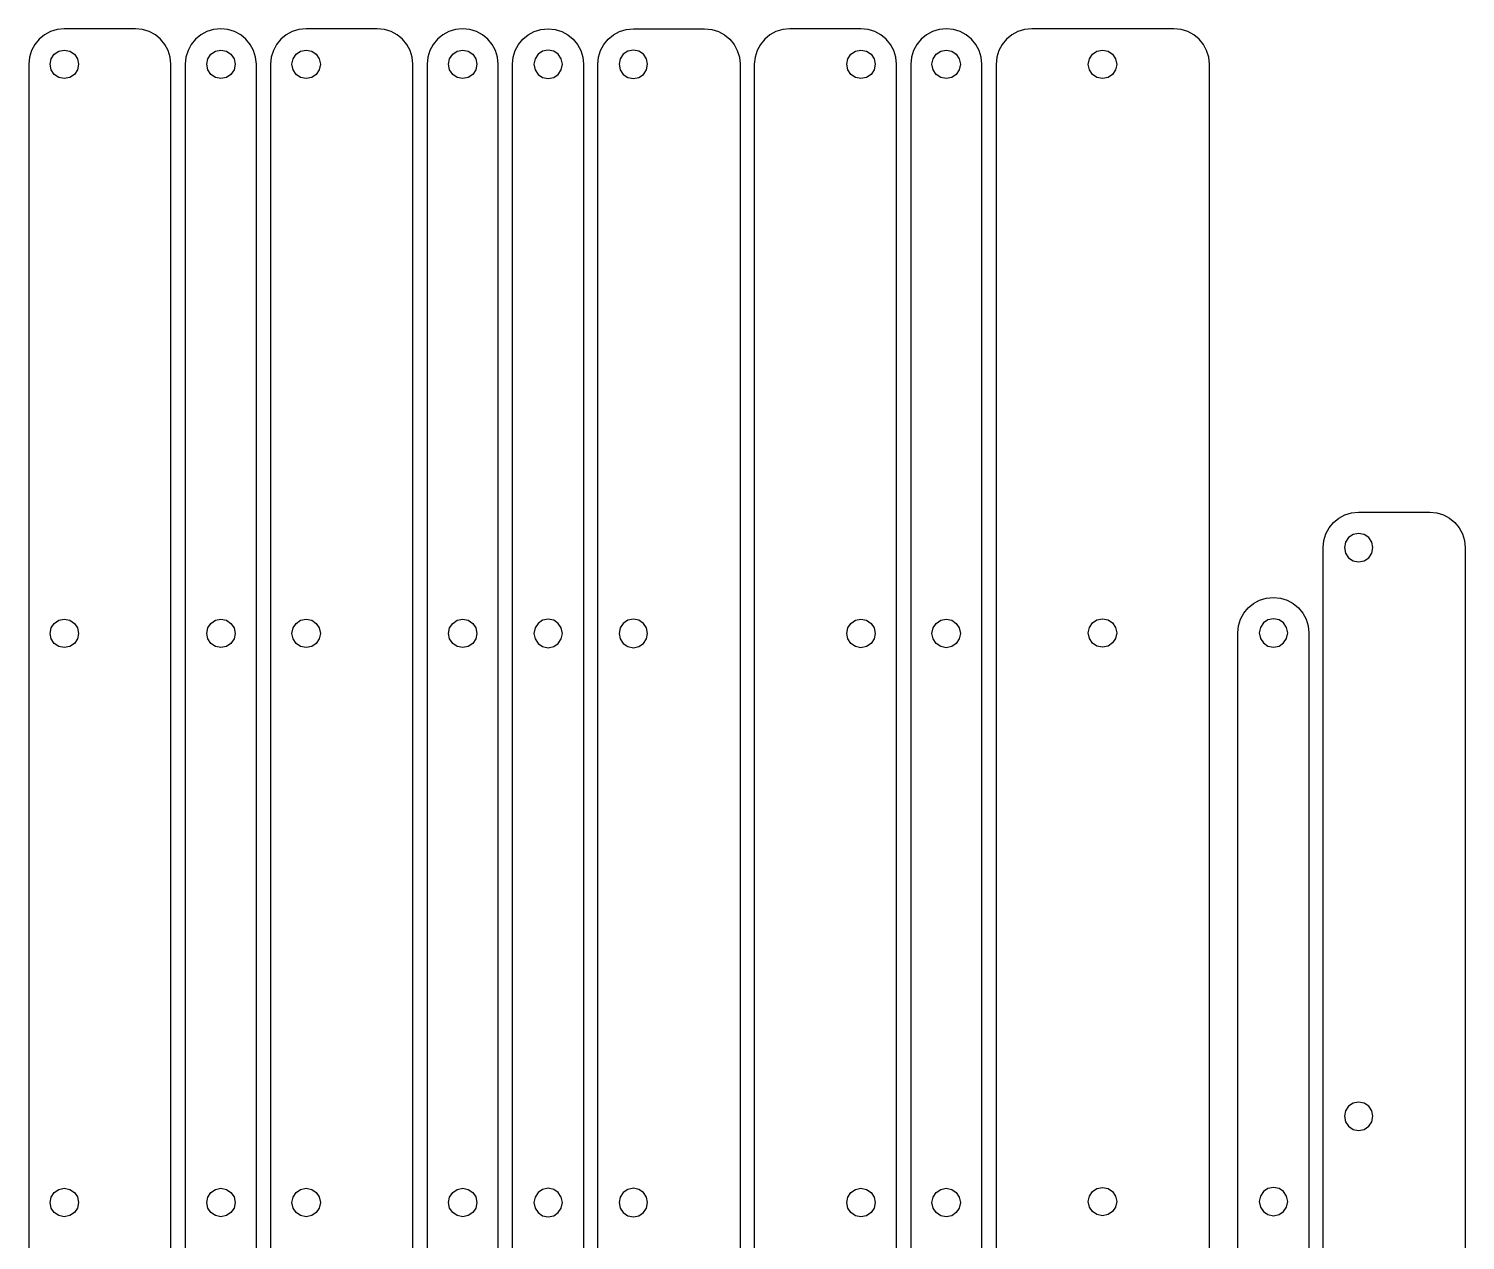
# Model space of a CAD drawing. Extents: x -2300 to 2026, y -6513 to 1502.
# Drawn here: x -1444.8 to -1242.9, y 1331.9 to 1502.2 of the extents above; entities that cross this region are included whole.
import ezdxf

# ---------------------------------------------------------------- set-up
doc = ezdxf.new("R2010")
doc.units = 0

msp = doc.modelspace()

# ---------------------------------------------------------------- linework, layer by layer
at = {"layer": 'Layer 1'}
for p, q in [((-1443.378852, 1500.778662), (-1443.988475, 1500.039195)), ((-1442.639385, 1501.388285), (-1443.378852, 1500.778662)), ((-1441.789882, 1501.848254), (-1442.639385, 1501.388285)), ((-1440.850151, 1502.138762), (-1441.789882, 1501.848254)), ((-1439.84, 1502.24), (-1440.850151, 1502.138762)), ((-1429.83997, 1502.24019), (-1439.84, 1502.24)), ((-1428.829892, 1502.138952), (-1429.83997, 1502.24019)), ((-1427.890215, 1501.848444), (-1428.829892, 1502.138952)), ((-1427.040751, 1501.388475), (-1427.890215, 1501.848444)), ((-1426.30131, 1500.778853), (-1427.040751, 1501.388475)), ((-1425.691703, 1500.039385), (-1426.30131, 1500.778853)), ((-1421.378806, 1500.778966), (-1421.988347, 1500.039459)), ((-1420.63942, 1501.388628), (-1421.378806, 1500.778966)), ((-1419.789987, 1501.848631), (-1420.63942, 1501.388628)), ((-1418.850305, 1502.139163), (-1419.789987, 1501.848631)), ((-1417.84017, 1502.24041), (-1418.850305, 1502.139163)), ((-1416.830026, 1502.139163), (-1417.84017, 1502.24041)), ((-1415.8903, 1501.848631), (-1416.830026, 1502.139163)), ((-1415.0408, 1501.388628), (-1415.8903, 1501.848631)), ((-1414.301335, 1500.778966), (-1415.0408, 1501.388628)), ((-1413.691714, 1500.039459), (-1414.301335, 1500.778966)), ((-1409.378846, 1500.778556), (-1409.988464, 1500.039049)), ((-1408.639383, 1501.388218), (-1409.378846, 1500.778556)), ((-1407.789883, 1501.848221), (-1408.639383, 1501.388218)), ((-1406.850153, 1502.138753), (-1407.789883, 1501.848221)), ((-1405.84, 1502.24), (-1406.850153, 1502.138753)), ((-1395.84017, 1502.24041), (-1405.84, 1502.24)), ((-1394.830026, 1502.139163), (-1395.84017, 1502.24041)), ((-1393.8903, 1501.848631), (-1394.830026, 1502.139163)), ((-1393.0408, 1501.388628), (-1393.8903, 1501.848631)), ((-1392.301335, 1500.778966), (-1393.0408, 1501.388628)), ((-1391.691714, 1500.039459), (-1392.301335, 1500.778966)), ((-1387.378822, 1500.778853), (-1387.988364, 1500.039385)), ((-1386.639436, 1501.388475), (-1387.378822, 1500.778853)), ((-1385.790003, 1501.848444), (-1386.639436, 1501.388475)), ((-1384.850322, 1502.138952), (-1385.790003, 1501.848444)), ((-1383.84019, 1502.24019), (-1384.850322, 1502.138952)), ((-1382.830039, 1502.138952), (-1383.84019, 1502.24019)), ((-1381.890308, 1501.848444), (-1382.830039, 1502.138952)), ((-1381.040805, 1501.388475), (-1381.890308, 1501.848444)), ((-1380.301338, 1500.778853), (-1381.040805, 1501.388475)), ((-1379.691715, 1500.039385), (-1380.301338, 1500.778853)), ((-1375.988494, 1500.039149), (-1375.378993, 1500.77855)), ((-1375.378993, 1500.77855), (-1374.639646, 1501.388116)), ((-1374.639646, 1501.388116), (-1373.790249, 1501.848042)), ((-1373.790249, 1501.848042), (-1372.850592, 1502.138522)), ((-1372.850592, 1502.138522), (-1371.84047, 1502.23975)), ((-1371.84047, 1502.23975), (-1370.830319, 1502.138522)), ((-1370.830319, 1502.138522), (-1369.890588, 1501.848042)), ((-1369.890588, 1501.848042), (-1369.041085, 1501.388116)), ((-1369.041085, 1501.388116), (-1368.301617, 1500.77855)), ((-1368.301617, 1500.77855), (-1367.691995, 1500.039149)), ((-1363.988285, 1500.039149), (-1363.378662, 1500.77855)), ((-1363.378662, 1500.77855), (-1362.639195, 1501.388116)), ((-1362.639195, 1501.388116), (-1361.789692, 1501.848042)), ((-1361.789692, 1501.848042), (-1360.849961, 1502.138522)), ((-1360.849961, 1502.138522), (-1359.83981, 1502.23975)), ((-1359.83981, 1502.23975), (-1349.84, 1502.24)), ((-1349.84, 1502.24), (-1348.829849, 1502.138772)), ((-1348.829849, 1502.138772), (-1347.890118, 1501.848292)), ((-1347.890118, 1501.848292), (-1347.040615, 1501.388366)), ((-1347.040615, 1501.388366), (-1346.301147, 1500.7788)), ((-1346.301147, 1500.7788), (-1345.691525, 1500.039399)), ((-1341.378852, 1500.7788), (-1341.988475, 1500.039399)), ((-1340.639385, 1501.388366), (-1341.378852, 1500.7788)), ((-1339.789882, 1501.848292), (-1340.639385, 1501.388366)), ((-1338.850151, 1502.138772), (-1339.789882, 1501.848292)), ((-1337.84, 1502.24), (-1338.850151, 1502.138772)), ((-1327.84019, 1502.23975), (-1337.84, 1502.24)), ((-1326.830039, 1502.138522), (-1327.84019, 1502.23975)), ((-1325.890308, 1501.848042), (-1326.830039, 1502.138522)), ((-1325.040805, 1501.388116), (-1325.890308, 1501.848042)), ((-1324.301338, 1500.77855), (-1325.040805, 1501.388116)), ((-1323.691715, 1500.039149), (-1324.301338, 1500.77855)), ((-1319.378602, 1500.77855), (-1319.988225, 1500.039149)), ((-1318.639135, 1501.388116), (-1319.378602, 1500.77855)), ((-1317.789632, 1501.848042), (-1318.639135, 1501.388116)), ((-1316.849901, 1502.138522), (-1317.789632, 1501.848042)), ((-1315.83975, 1502.23975), (-1316.849901, 1502.138522)), ((-1314.829618, 1502.138522), (-1315.83975, 1502.23975)), ((-1313.889937, 1501.848042), (-1314.829618, 1502.138522)), ((-1313.040504, 1501.388116), (-1313.889937, 1501.848042)), ((-1312.301117, 1500.77855), (-1313.040504, 1501.388116)), ((-1311.691576, 1500.039149), (-1312.301117, 1500.77855)), ((-1307.37571, 1500.770197), (-1307.984791, 1500.031487)), ((-1306.636899, 1501.379187), (-1307.37571, 1500.770197)), ((-1305.78815, 1501.838672), (-1306.636899, 1501.379187)), ((-1304.849254, 1502.128871), (-1305.78815, 1501.838672)), ((-1303.84, 1502.23), (-1304.849254, 1502.128871)), ((-1283.85596, 1502.23514), (-1303.84, 1502.23)), ((-1282.846703, 1502.134011), (-1283.85596, 1502.23514)), ((-1281.907785, 1501.843812), (-1282.846703, 1502.134011)), ((-1281.059003, 1501.384327), (-1281.907785, 1501.843812)), ((-1280.320152, 1500.775337), (-1281.059003, 1501.384327)), ((-1279.711031, 1500.036627), (-1280.320152, 1500.775337)), ((-1444.448444, 1499.189692), (-1444.738952, 1498.249961)), ((-1443.988475, 1500.039195), (-1444.448444, 1499.189692)), ((-1441.682564, 1498.018324), (-1441.253952, 1498.653942)), ((-1441.253952, 1498.653942), (-1440.618282, 1499.082542)), ((-1440.618282, 1499.082542), (-1439.83993, 1499.23981)), ((-1439.83993, 1499.23981), (-1439.061386, 1499.082665)), ((-1439.061386, 1499.082665), (-1438.425712, 1498.654104)), ((-1438.425712, 1498.654104), (-1437.997141, 1498.018445)), ((-1425.231742, 1499.189882), (-1425.691703, 1500.039385)), ((-1424.941237, 1498.250151), (-1425.231742, 1499.189882)), ((-1422.448245, 1499.18992), (-1422.738702, 1498.250163)), ((-1421.988347, 1500.039459), (-1422.448245, 1499.18992)), ((-1419.664792, 1498.01836), (-1419.236177, 1498.654057)), ((-1419.236177, 1498.654057), (-1418.600503, 1499.082736)), ((-1418.600503, 1499.082736), (-1417.82215, 1499.24004)), ((-1417.82215, 1499.24004), (-1417.043615, 1499.082892)), ((-1417.043615, 1499.082892), (-1416.407942, 1498.654309)), ((-1416.407942, 1498.654309), (-1415.979363, 1498.018582)), ((-1413.231745, 1499.18992), (-1413.691714, 1500.039459)), ((-1412.941238, 1498.250163), (-1413.231745, 1499.18992)), ((-1410.448429, 1499.18951), (-1410.738933, 1498.249753)), ((-1409.988464, 1500.039049), (-1410.448429, 1499.18951)), ((-1407.682766, 1498.01836), (-1407.25416, 1498.654057)), ((-1407.25416, 1498.654057), (-1406.618493, 1499.082736)), ((-1406.618493, 1499.082736), (-1405.84014, 1499.24004)), ((-1405.84014, 1499.24004), (-1405.06159, 1499.082892)), ((-1405.06159, 1499.082892), (-1404.425914, 1498.654309)), ((-1404.425914, 1498.654309), (-1403.997341, 1498.018582)), ((-1391.231745, 1499.18992), (-1391.691714, 1500.039459)), ((-1390.941238, 1498.250163), (-1391.231745, 1499.18992)), ((-1388.448263, 1499.189882), (-1388.738721, 1498.250151)), ((-1387.988364, 1500.039385), (-1388.448263, 1499.189882)), ((-1385.664794, 1498.018324), (-1385.236182, 1498.653942)), ((-1385.236182, 1498.653942), (-1384.600512, 1499.082542)), ((-1384.600512, 1499.082542), (-1383.82216, 1499.23981)), ((-1383.82216, 1499.23981), (-1383.043712, 1499.082665)), ((-1383.043712, 1499.082665), (-1382.408052, 1498.654104)), ((-1382.408052, 1498.654104), (-1381.979494, 1498.018445)), ((-1379.231746, 1499.189882), (-1379.691715, 1500.039385)), ((-1378.941238, 1498.250151), (-1379.231746, 1499.189882)), ((-1376.738791, 1498.250069), (-1376.448357, 1499.18972)), ((-1376.448357, 1499.18972), (-1375.988494, 1500.039149)), ((-1373.236167, 1498.651735), (-1373.664801, 1498.015848)), ((-1372.600432, 1499.080522), (-1373.236167, 1498.651735)), ((-1371.82195, 1499.23777), (-1372.600432, 1499.080522)), ((-1371.043412, 1499.080553), (-1371.82195, 1499.23777)), ((-1370.407763, 1498.65182), (-1371.043412, 1499.080553)), ((-1369.979255, 1498.015944), (-1370.407763, 1498.65182)), ((-1367.691995, 1500.039149), (-1367.232026, 1499.18972)), ((-1367.232026, 1499.18972), (-1366.941518, 1498.250069)), ((-1364.738762, 1498.250069), (-1364.448254, 1499.18972)), ((-1364.448254, 1499.18972), (-1363.988285, 1500.039149)), ((-1361.25432, 1498.651735), (-1361.682888, 1498.015848)), ((-1360.618609, 1499.080522), (-1361.25432, 1498.651735)), ((-1359.84013, 1499.23777), (-1360.618609, 1499.080522)), ((-1359.061465, 1499.080553), (-1359.84013, 1499.23777)), ((-1358.425751, 1498.65182), (-1359.061465, 1499.080553)), ((-1357.997218, 1498.015944), (-1358.425751, 1498.65182)), ((-1345.691525, 1500.039399), (-1345.231556, 1499.18997)), ((-1345.231556, 1499.18997), (-1344.941048, 1498.250319)), ((-1342.448444, 1499.18997), (-1342.738952, 1498.250319)), ((-1341.988475, 1500.039399), (-1342.448444, 1499.18997)), ((-1329.682585, 1498.015944), (-1329.254077, 1498.65182)), ((-1329.254077, 1498.65182), (-1328.618428, 1499.080553)), ((-1328.618428, 1499.080553), (-1327.83989, 1499.23777)), ((-1327.83989, 1499.23777), (-1327.061411, 1499.080522)), ((-1327.061411, 1499.080522), (-1326.4257, 1498.651735)), ((-1326.4257, 1498.651735), (-1325.997132, 1498.015848)), ((-1323.231746, 1499.18972), (-1323.691715, 1500.039149)), ((-1322.941238, 1498.250069), (-1323.231746, 1499.18972)), ((-1320.448194, 1499.18972), (-1320.738702, 1498.250069)), ((-1319.988225, 1500.039149), (-1320.448194, 1499.18972)), ((-1317.700535, 1498.015944), (-1317.272027, 1498.65182)), ((-1317.272027, 1498.65182), (-1316.636378, 1499.080553)), ((-1316.636378, 1499.080553), (-1315.85784, 1499.23777)), ((-1315.85784, 1499.23777), (-1315.079361, 1499.080522)), ((-1315.079361, 1499.080522), (-1314.44365, 1498.651735)), ((-1314.44365, 1498.651735), (-1314.015082, 1498.015848)), ((-1311.231677, 1499.18972), (-1311.691576, 1500.039149)), ((-1310.941219, 1498.250069), (-1311.231677, 1499.18972)), ((-1308.444352, 1499.182839), (-1308.734602, 1498.244036)), ((-1307.984791, 1500.031487), (-1308.444352, 1499.182839)), ((-1295.728925, 1498.013301), (-1295.300798, 1498.648598)), ((-1295.300798, 1498.648598), (-1294.665718, 1499.076913)), ((-1294.665718, 1499.076913), (-1293.88788, 1499.23387)), ((-1293.88788, 1499.23387), (-1293.110098, 1499.076776)), ((-1293.110098, 1499.076776), (-1292.474956, 1498.648414)), ((-1292.474956, 1498.648414), (-1292.046771, 1498.013163)), ((-1279.251433, 1499.187979), (-1279.711031, 1500.036627)), ((-1278.961158, 1498.249176), (-1279.251433, 1499.187979)), ((-1444.738952, 1498.249961), (-1444.84019, 1497.23981)), ((-1444.84019, 1497.23981), (-1444.84, 1177.24)), ((-1441.83974, 1497.24), (-1441.682564, 1498.018324)), ((-1441.682688, 1496.461521), (-1441.83974, 1497.24)), ((-1441.25412, 1495.825786), (-1441.682688, 1496.461521)), ((-1437.997018, 1496.461425), (-1438.425551, 1495.8257)), ((-1437.997141, 1498.018445), (-1437.8399, 1497.24)), ((-1437.8399, 1497.24), (-1437.997018, 1496.461425)), ((-1437.8399, 1497.24), (-1437.8399, 1497.24)), ((-1424.84, 1497.24), (-1424.941237, 1498.250151)), ((-1424.84003, 1177.23975), (-1424.84, 1497.24)), ((-1422.83992, 1497.24), (-1422.84, 1097.24)), ((-1422.738702, 1498.250163), (-1422.83992, 1497.24)), ((-1419.82197, 1497.24), (-1419.664792, 1498.01836)), ((-1419.664915, 1496.461487), (-1419.82197, 1497.24)), ((-1419.236341, 1495.825676), (-1419.664915, 1496.461487)), ((-1415.979228, 1496.461369), (-1416.407762, 1495.825519)), ((-1415.979363, 1498.018582), (-1415.82211, 1497.24)), ((-1415.82211, 1497.24), (-1415.979228, 1496.461369)), ((-1415.82211, 1497.24), (-1415.82211, 1497.24)), ((-1412.84, 1497.24), (-1412.941238, 1498.250163)), ((-1412.84008, 1097.24), (-1412.84, 1497.24)), ((-1410.738933, 1498.249753), (-1410.84017, 1497.23959)), ((-1410.84017, 1497.23959), (-1410.84, 1097.24)), ((-1407.83994, 1497.24), (-1407.682766, 1498.01836)), ((-1407.682897, 1496.461487), (-1407.83994, 1497.24)), ((-1407.254329, 1495.825676), (-1407.682897, 1496.461487)), ((-1403.997218, 1496.461369), (-1404.425752, 1495.825519)), ((-1403.997341, 1498.018582), (-1403.8401, 1497.24)), ((-1403.8401, 1497.24), (-1403.997218, 1496.461369)), ((-1403.8401, 1497.24), (-1403.8401, 1497.24)), ((-1390.84, 1497.24), (-1390.941238, 1498.250163)), ((-1390.83983, 1097.24041), (-1390.84, 1497.24)), ((-1388.83994, 1497.24), (-1388.84, 1177.24)), ((-1388.738721, 1498.250151), (-1388.83994, 1497.24)), ((-1385.82197, 1497.24), (-1385.664794, 1498.018324)), ((-1385.664918, 1496.461521), (-1385.82197, 1497.24)), ((-1385.23635, 1495.825786), (-1385.664918, 1496.461521)), ((-1381.979465, 1496.461425), (-1382.407973, 1495.8257)), ((-1381.979494, 1498.018445), (-1381.82235, 1497.24)), ((-1381.82235, 1497.24), (-1381.979465, 1496.461425)), ((-1381.82235, 1497.24), (-1381.82235, 1497.24)), ((-1378.84, 1497.24), (-1378.941238, 1498.250151)), ((-1378.84006, 1177.24), (-1378.84, 1497.24)), ((-1376.84, 1497.24), (-1376.738791, 1498.250069)), ((-1376.83972, 857.236), (-1376.84, 1497.24)), ((-1373.664801, 1498.015848), (-1373.82198, 1497.2373)), ((-1373.82198, 1497.2373), (-1373.6648, 1496.458945)), ((-1373.6648, 1496.458945), (-1373.236164, 1495.823275)), ((-1370.407925, 1495.823113), (-1369.979377, 1496.458762)), ((-1369.979377, 1496.458762), (-1369.82214, 1497.2373)), ((-1369.82214, 1497.2373), (-1369.979255, 1498.015944)), ((-1369.82214, 1497.2373), (-1369.82214, 1497.2373)), ((-1366.941518, 1498.250069), (-1366.84028, 1497.24)), ((-1366.84028, 1497.24), (-1366.84, 857.236)), ((-1364.84019, 857.23619), (-1364.84, 1497.24)), ((-1364.84, 1497.24), (-1364.738762, 1498.250069)), ((-1361.682888, 1498.015848), (-1361.83994, 1497.2373)), ((-1361.83994, 1497.2373), (-1361.682764, 1496.458945)), ((-1361.682764, 1496.458945), (-1361.254152, 1495.823275)), ((-1358.425912, 1495.823113), (-1357.997341, 1496.458762)), ((-1357.997341, 1496.458762), (-1357.8401, 1497.2373)), ((-1357.8401, 1497.2373), (-1357.997218, 1498.015944)), ((-1357.8401, 1497.2373), (-1357.8401, 1497.2373)), ((-1344.941048, 1498.250319), (-1344.83981, 1497.24025)), ((-1344.83981, 1497.24025), (-1344.84, 857.236)), ((-1342.738952, 1498.250319), (-1342.84019, 1497.24025)), ((-1342.84019, 1497.24025), (-1342.84, 857.236)), ((-1329.8397, 1497.2373), (-1329.682585, 1498.015944)), ((-1329.682556, 1496.458762), (-1329.8397, 1497.2373)), ((-1329.8397, 1497.2373), (-1329.8397, 1497.2373)), ((-1329.253997, 1495.823113), (-1329.682556, 1496.458762)), ((-1325.997256, 1496.458945), (-1326.425868, 1495.823275)), ((-1325.84008, 1497.2373), (-1325.997256, 1496.458945)), ((-1325.997132, 1498.015848), (-1325.84008, 1497.2373)), ((-1322.84, 1497.24), (-1322.941238, 1498.250069)), ((-1322.83981, 857.23619), (-1322.84, 1497.24)), ((-1320.83994, 1497.24), (-1320.84, 857.236)), ((-1320.738702, 1498.250069), (-1320.83994, 1497.24)), ((-1317.85765, 1497.2373), (-1317.700535, 1498.015944)), ((-1317.700506, 1496.458762), (-1317.85765, 1497.2373)), ((-1317.85765, 1497.2373), (-1317.85765, 1497.2373)), ((-1317.271947, 1495.823113), (-1317.700506, 1496.458762)), ((-1314.015206, 1496.458945), (-1314.443818, 1495.823275)), ((-1313.85803, 1497.2373), (-1314.015206, 1496.458945)), ((-1314.015082, 1498.015848), (-1313.85803, 1497.2373)), ((-1310.84, 1497.24), (-1310.941219, 1498.250069)), ((-1310.84006, 857.236), (-1310.84, 1497.24)), ((-1308.83575, 1497.23486), (-1308.84, 1177.52)), ((-1308.734602, 1498.244036), (-1308.83575, 1497.23486)), ((-1295.8859, 1497.2354), (-1295.728925, 1498.013301)), ((-1295.728896, 1496.457533), (-1295.8859, 1497.2354)), ((-1295.8859, 1497.2354), (-1295.8859, 1497.2354)), ((-1295.300721, 1495.82252), (-1295.728896, 1496.457533)), ((-1292.046898, 1496.457753), (-1292.47513, 1495.822769)), ((-1291.88986, 1497.2354), (-1292.046898, 1496.457753)), ((-1292.046771, 1498.013163), (-1291.88986, 1497.2354)), ((-1278.86, 1497.24), (-1278.961158, 1498.249176)), ((-1278.86404, 1177.5258), (-1278.86, 1497.24)), ((-1440.618409, 1495.39715), (-1441.25412, 1495.825786)), ((-1439.83993, 1495.23997), (-1440.618409, 1495.39715)), ((-1439.061265, 1495.397118), (-1439.83993, 1495.23997)), ((-1438.425551, 1495.8257), (-1439.061265, 1495.397118)), ((-1418.600626, 1495.396964), (-1419.236341, 1495.825676)), ((-1417.82215, 1495.23975), (-1418.600626, 1495.396964)), ((-1417.043479, 1495.396846), (-1417.82215, 1495.23975)), ((-1416.407762, 1495.825519), (-1417.043479, 1495.396846)), ((-1406.618616, 1495.396964), (-1407.254329, 1495.825676)), ((-1405.84014, 1495.23975), (-1406.618616, 1495.396964)), ((-1405.061469, 1495.396846), (-1405.84014, 1495.23975)), ((-1404.425752, 1495.825519), (-1405.061469, 1495.396846)), ((-1384.600639, 1495.39715), (-1385.23635, 1495.825786)), ((-1383.82216, 1495.23997), (-1384.600639, 1495.39715)), ((-1383.043622, 1495.397118), (-1383.82216, 1495.23997)), ((-1382.407973, 1495.8257), (-1383.043622, 1495.397118)), ((-1373.236164, 1495.823275), (-1372.600429, 1495.394665)), ((-1372.600429, 1495.394665), (-1371.82195, 1495.23749)), ((-1371.82195, 1495.23749), (-1371.043533, 1495.394605)), ((-1371.043533, 1495.394605), (-1370.407925, 1495.823113)), ((-1361.254152, 1495.823275), (-1360.618482, 1495.394665)), ((-1360.618482, 1495.394665), (-1359.84013, 1495.23749)), ((-1359.84013, 1495.23749), (-1359.061586, 1495.394605)), ((-1359.061586, 1495.394605), (-1358.425912, 1495.823113)), ((-1328.618338, 1495.394605), (-1329.253997, 1495.823113)), ((-1327.83989, 1495.23749), (-1328.618338, 1495.394605)), ((-1327.061538, 1495.394665), (-1327.83989, 1495.23749)), ((-1326.425868, 1495.823275), (-1327.061538, 1495.394665)), ((-1316.636288, 1495.394605), (-1317.271947, 1495.823113)), ((-1315.85784, 1495.23749), (-1316.636288, 1495.394605)), ((-1315.079488, 1495.394665), (-1315.85784, 1495.23749)), ((-1314.443818, 1495.823275), (-1315.079488, 1495.394665)), ((-1294.665631, 1495.394488), (-1295.300721, 1495.82252)), ((-1293.88788, 1495.23756), (-1294.665631, 1495.394488)), ((-1293.110232, 1495.39464), (-1293.88788, 1495.23756)), ((-1292.47513, 1495.822769), (-1293.110232, 1495.39464)), ((-1260.681149, 1433.444833), (-1259.8324, 1433.904399)), ((-1259.8324, 1433.904399), (-1258.893504, 1434.194651)), ((-1258.893504, 1434.194651), (-1257.88425, 1434.2958)), ((-1257.88425, 1434.2958), (-1247.89, 1434.29)), ((-1247.89, 1434.29), (-1246.880752, 1434.188851)), ((-1246.880752, 1434.188851), (-1245.941858, 1433.898599)), ((-1245.941858, 1433.898599), (-1245.093109, 1433.439033)), ((-1262.488602, 1431.248171), (-1262.029041, 1432.096928)), ((-1262.029041, 1432.096928), (-1261.41996, 1432.835746)), ((-1261.41996, 1432.835746), (-1260.681149, 1433.444833)), ((-1245.093109, 1433.439033), (-1244.354298, 1432.829946)), ((-1244.354298, 1432.829946), (-1243.745214, 1432.091128)), ((-1243.745214, 1432.091128), (-1243.285651, 1431.242371)), ((-1262.88, 1429.3), (-1262.778852, 1430.309264)), ((-1262.778852, 1430.309264), (-1262.488602, 1431.248171)), ((-1259.717857, 1430.07468), (-1259.87476, 1429.2969)), ((-1259.289671, 1430.709941), (-1259.717857, 1430.07468)), ((-1258.654525, 1431.138306), (-1259.289671, 1430.709941)), ((-1257.87674, 1431.2954), (-1258.654525, 1431.138306)), ((-1257.098865, 1431.138425), (-1257.87674, 1431.2954)), ((-1256.463708, 1430.710101), (-1257.098865, 1431.138425)), ((-1256.035508, 1430.074802), (-1256.463708, 1430.710101)), ((-1255.8785, 1429.2969), (-1256.035508, 1430.074802)), ((-1243.285651, 1431.242371), (-1242.995399, 1430.303464)), ((-1242.995399, 1430.303464), (-1242.89425, 1429.2942)), ((-1262.87575, 1189.50601), (-1262.88, 1429.3)), ((-1259.87476, 1429.2969), (-1259.717726, 1428.519188)), ((-1259.717726, 1428.519188), (-1259.2895, 1427.884059)), ((-1259.2895, 1427.884059), (-1258.654399, 1427.455785)), ((-1257.098897, 1427.455637), (-1256.463792, 1427.883821)), ((-1256.463792, 1427.883821), (-1256.035602, 1428.518979)), ((-1256.035602, 1428.518979), (-1255.8785, 1429.2969)), ((-1255.8785, 1429.2969), (-1255.8785, 1429.2969)), ((-1242.89425, 1429.2942), (-1242.89, 1189.51)), ((-1258.654399, 1427.455785), (-1257.87674, 1427.29864)), ((-1257.87674, 1427.29864), (-1257.098897, 1427.455637)), ((-1272.661464, 1421.454833), (-1271.812793, 1421.914399)), ((-1271.812793, 1421.914399), (-1270.873954, 1422.204651)), ((-1270.873954, 1422.204651), (-1269.86473, 1422.3058)), ((-1269.86473, 1422.3058), (-1268.855476, 1422.204651)), ((-1268.855476, 1422.204651), (-1267.91658, 1421.914399)), ((-1267.91658, 1421.914399), (-1267.067831, 1421.454833)), ((-1274.468673, 1419.258171), (-1274.009185, 1420.106928)), ((-1274.009185, 1420.106928), (-1273.400189, 1420.845746)), ((-1273.400189, 1420.845746), (-1272.661464, 1421.454833)), ((-1267.067831, 1421.454833), (-1266.32902, 1420.845746)), ((-1266.32902, 1420.845746), (-1265.719939, 1420.106928)), ((-1265.719939, 1420.106928), (-1265.260378, 1419.258171)), ((-1441.83974, 1417.24), (-1441.682564, 1418.018359)), ((-1441.682564, 1418.018359), (-1441.253952, 1418.654053)), ((-1441.253952, 1418.654053), (-1440.618282, 1419.082727)), ((-1440.618282, 1419.082727), (-1439.83993, 1419.24003)), ((-1439.83993, 1419.24003), (-1439.061386, 1419.082881)), ((-1439.061386, 1419.082881), (-1438.425712, 1418.654297)), ((-1438.425712, 1418.654297), (-1437.997141, 1418.018572)), ((-1437.997141, 1418.018572), (-1437.8399, 1417.24)), ((-1419.82197, 1417.2403), (-1419.664792, 1418.018557)), ((-1419.664792, 1418.018557), (-1419.236177, 1418.654026)), ((-1419.236177, 1418.654026), (-1418.600503, 1419.082475)), ((-1418.600503, 1419.082475), (-1417.82215, 1419.23967)), ((-1417.82215, 1419.23967), (-1417.043615, 1419.082592)), ((-1417.043615, 1419.082592), (-1416.407942, 1418.654182)), ((-1416.407942, 1418.654182), (-1415.979363, 1418.018673)), ((-1415.979363, 1418.018673), (-1415.82211, 1417.2403)), ((-1407.83994, 1417.2403), (-1407.682766, 1418.018557)), ((-1407.682766, 1418.018557), (-1407.25416, 1418.654026)), ((-1407.25416, 1418.654026), (-1406.618493, 1419.082475)), ((-1406.618493, 1419.082475), (-1405.84014, 1419.23967)), ((-1405.84014, 1419.23967), (-1405.06159, 1419.082592)), ((-1405.06159, 1419.082592), (-1404.425914, 1418.654182)), ((-1404.425914, 1418.654182), (-1403.997341, 1418.018673)), ((-1403.997341, 1418.018673), (-1403.8401, 1417.2403)), ((-1385.82197, 1417.24), (-1385.664794, 1418.018359)), ((-1385.664794, 1418.018359), (-1385.236182, 1418.654053)), ((-1385.236182, 1418.654053), (-1384.600512, 1419.082727)), ((-1384.600512, 1419.082727), (-1383.82216, 1419.24003)), ((-1383.82216, 1419.24003), (-1383.043712, 1419.082881)), ((-1383.043712, 1419.082881), (-1382.408052, 1418.654297)), ((-1382.408052, 1418.654297), (-1381.979494, 1418.018572)), ((-1381.979494, 1418.018572), (-1381.82235, 1417.24)), ((-1373.664801, 1418.015779), (-1373.82198, 1417.2373)), ((-1373.236167, 1418.651514), (-1373.664801, 1418.015779)), ((-1372.600432, 1419.08015), (-1373.236167, 1418.651514)), ((-1371.82195, 1419.23733), (-1372.600432, 1419.08015)), ((-1371.043412, 1419.080305), (-1371.82195, 1419.23733)), ((-1370.407763, 1418.651761), (-1371.043412, 1419.080305)), ((-1369.979255, 1418.015995), (-1370.407763, 1418.651761)), ((-1369.82214, 1417.2373), (-1369.979255, 1418.015995)), ((-1361.682888, 1418.015779), (-1361.83994, 1417.2373)), ((-1361.25432, 1418.651514), (-1361.682888, 1418.015779)), ((-1360.618609, 1419.08015), (-1361.25432, 1418.651514)), ((-1359.84013, 1419.23733), (-1360.618609, 1419.08015)), ((-1359.061465, 1419.080305), (-1359.84013, 1419.23733)), ((-1358.425751, 1418.651761), (-1359.061465, 1419.080305)), ((-1357.997218, 1418.015995), (-1358.425751, 1418.651761)), ((-1357.8401, 1417.2373), (-1357.997218, 1418.015995)), ((-1329.8397, 1417.2373), (-1329.682585, 1418.015995)), ((-1329.682585, 1418.015995), (-1329.254077, 1418.651761)), ((-1329.254077, 1418.651761), (-1328.618428, 1419.080305)), ((-1328.618428, 1419.080305), (-1327.83989, 1419.23733)), ((-1327.83989, 1419.23733), (-1327.061411, 1419.08015)), ((-1327.061411, 1419.08015), (-1326.4257, 1418.651514)), ((-1326.4257, 1418.651514), (-1325.997132, 1418.015779)), ((-1325.997132, 1418.015779), (-1325.84008, 1417.2373)), ((-1317.85765, 1417.2373), (-1317.700535, 1418.015995)), ((-1317.700535, 1418.015995), (-1317.272027, 1418.651761)), ((-1317.272027, 1418.651761), (-1316.636378, 1419.080305)), ((-1316.636378, 1419.080305), (-1315.85784, 1419.23733)), ((-1315.85784, 1419.23733), (-1315.079361, 1419.08015)), ((-1315.079361, 1419.08015), (-1314.44365, 1418.651514)), ((-1314.44365, 1418.651514), (-1314.015082, 1418.015779)), ((-1314.015082, 1418.015779), (-1313.85803, 1417.2373)), ((-1295.8859, 1417.3065), (-1295.728925, 1418.084502)), ((-1295.728925, 1418.084502), (-1295.300798, 1418.719814)), ((-1295.300798, 1418.719814), (-1294.665718, 1419.148146)), ((-1294.665718, 1419.148146), (-1293.88788, 1419.30521)), ((-1293.88788, 1419.30521), (-1293.110098, 1419.148113)), ((-1293.110098, 1419.148113), (-1292.474956, 1418.719724)), ((-1292.474956, 1418.719724), (-1292.046771, 1418.084402)), ((-1292.046771, 1418.084402), (-1291.88986, 1417.3065)), ((-1274.86, 1417.31), (-1274.758871, 1418.319264)), ((-1274.758871, 1418.319264), (-1274.468673, 1419.258171)), ((-1271.689864, 1418.084702), (-1271.84678, 1417.3068)), ((-1271.261676, 1418.720025), (-1271.689864, 1418.084702)), ((-1270.626528, 1419.148413), (-1271.261676, 1418.720025)), ((-1269.84873, 1419.30551), (-1270.626528, 1419.148413)), ((-1269.070892, 1419.148532), (-1269.84873, 1419.30551)), ((-1268.435812, 1418.720185), (-1269.070892, 1419.148532)), ((-1268.007685, 1418.084823), (-1268.435812, 1418.720185)), ((-1267.85071, 1417.3068), (-1268.007685, 1418.084823)), ((-1265.260378, 1419.258171), (-1264.970128, 1418.319264)), ((-1264.970128, 1418.319264), (-1264.86898, 1417.31)), ((-1441.682688, 1416.461486), (-1441.83974, 1417.24)), ((-1441.25412, 1415.825676), (-1441.682688, 1416.461486)), ((-1440.618409, 1415.396964), (-1441.25412, 1415.825676)), ((-1438.425551, 1415.825508), (-1439.061265, 1415.396839)), ((-1437.997018, 1416.461359), (-1438.425551, 1415.825508)), ((-1437.8399, 1417.24), (-1437.997018, 1416.461359)), ((-1437.8399, 1417.24), (-1437.8399, 1417.24)), ((-1419.664915, 1416.461755), (-1419.82197, 1417.2403)), ((-1419.236341, 1415.825872), (-1419.664915, 1416.461755)), ((-1418.600626, 1415.397087), (-1419.236341, 1415.825872)), ((-1416.407762, 1415.825702), (-1417.043479, 1415.396957)), ((-1415.979228, 1416.461632), (-1416.407762, 1415.825702)), ((-1415.82211, 1417.2403), (-1415.979228, 1416.461632)), ((-1415.82211, 1417.2403), (-1415.82211, 1417.2403)), ((-1407.682897, 1416.461755), (-1407.83994, 1417.2403)), ((-1407.254329, 1415.825872), (-1407.682897, 1416.461755)), ((-1406.618616, 1415.397087), (-1407.254329, 1415.825872)), ((-1404.425752, 1415.825702), (-1405.061469, 1415.396957)), ((-1403.997218, 1416.461632), (-1404.425752, 1415.825702)), ((-1403.8401, 1417.2403), (-1403.997218, 1416.461632)), ((-1403.8401, 1417.2403), (-1403.8401, 1417.2403)), ((-1385.664918, 1416.461486), (-1385.82197, 1417.24)), ((-1385.23635, 1415.825676), (-1385.664918, 1416.461486)), ((-1384.600639, 1415.396964), (-1385.23635, 1415.825676)), ((-1382.407973, 1415.825508), (-1383.043622, 1415.396839)), ((-1381.979465, 1416.461359), (-1382.407973, 1415.825508)), ((-1381.82235, 1417.24), (-1381.979465, 1416.461359)), ((-1381.82235, 1417.24), (-1381.82235, 1417.24)), ((-1373.82198, 1417.2373), (-1373.6648, 1416.458976)), ((-1373.6648, 1416.458976), (-1373.236164, 1415.823358)), ((-1373.236164, 1415.823358), (-1372.600429, 1415.394758)), ((-1371.043533, 1415.394635), (-1370.407925, 1415.823196)), ((-1370.407925, 1415.823196), (-1369.979377, 1416.458855)), ((-1369.979377, 1416.458855), (-1369.82214, 1417.2373)), ((-1369.82214, 1417.2373), (-1369.82214, 1417.2373)), ((-1361.83994, 1417.2373), (-1361.682764, 1416.458976)), ((-1361.682764, 1416.458976), (-1361.254152, 1415.823358)), ((-1361.254152, 1415.823358), (-1360.618482, 1415.394758)), ((-1359.061586, 1415.394635), (-1358.425912, 1415.823196)), ((-1358.425912, 1415.823196), (-1357.997341, 1416.458855)), ((-1357.997341, 1416.458855), (-1357.8401, 1417.2373)), ((-1357.8401, 1417.2373), (-1357.8401, 1417.2373)), ((-1329.682556, 1416.458855), (-1329.8397, 1417.2373)), ((-1329.8397, 1417.2373), (-1329.8397, 1417.2373)), ((-1329.253997, 1415.823196), (-1329.682556, 1416.458855)), ((-1328.618338, 1415.394635), (-1329.253997, 1415.823196)), ((-1326.425868, 1415.823358), (-1327.061538, 1415.394758)), ((-1325.997256, 1416.458976), (-1326.425868, 1415.823358)), ((-1325.84008, 1417.2373), (-1325.997256, 1416.458976)), ((-1317.700506, 1416.458855), (-1317.85765, 1417.2373)), ((-1317.85765, 1417.2373), (-1317.85765, 1417.2373)), ((-1317.271947, 1415.823196), (-1317.700506, 1416.458855)), ((-1316.636288, 1415.394635), (-1317.271947, 1415.823196)), ((-1314.443818, 1415.823358), (-1315.079488, 1415.394758)), ((-1314.015206, 1416.458976), (-1314.443818, 1415.823358)), ((-1313.85803, 1417.2373), (-1314.015206, 1416.458976)), ((-1295.728896, 1416.528701), (-1295.8859, 1417.3065)), ((-1295.8859, 1417.3065), (-1295.8859, 1417.3065)), ((-1295.300721, 1415.893605), (-1295.728896, 1416.528701)), ((-1294.665631, 1415.465444), (-1295.300721, 1415.893605)), ((-1292.47513, 1415.893771), (-1293.110232, 1415.465506)), ((-1292.046898, 1416.528888), (-1292.47513, 1415.893771)), ((-1291.88986, 1417.3065), (-1292.046898, 1416.528888)), ((-1274.86527, 1177.52601), (-1274.86, 1417.31)), ((-1271.84678, 1417.3068), (-1271.689745, 1416.529218)), ((-1271.689745, 1416.529218), (-1271.261516, 1415.89415)), ((-1271.261516, 1415.89415), (-1270.626407, 1415.465895)), ((-1269.070992, 1415.465774), (-1268.4359, 1415.893984)), ((-1268.4359, 1415.893984), (-1268.007718, 1416.52909)), ((-1268.007718, 1416.52909), (-1267.85071, 1417.3068)), ((-1267.85071, 1417.3068), (-1267.85071, 1417.3068)), ((-1264.86898, 1417.31), (-1264.87, 1182.52)), ((-1439.83993, 1415.23975), (-1440.618409, 1415.396964)), ((-1439.061265, 1415.396839), (-1439.83993, 1415.23975)), ((-1417.82215, 1415.23984), (-1418.600626, 1415.397087)), ((-1417.043479, 1415.396957), (-1417.82215, 1415.23984)), ((-1405.84014, 1415.23984), (-1406.618616, 1415.397087)), ((-1405.061469, 1415.396957), (-1405.84014, 1415.23984)), ((-1383.82216, 1415.23975), (-1384.600639, 1415.396964)), ((-1383.043622, 1415.396839), (-1383.82216, 1415.23975)), ((-1372.600429, 1415.394758), (-1371.82195, 1415.23749)), ((-1371.82195, 1415.23749), (-1371.043533, 1415.394635)), ((-1360.618482, 1415.394758), (-1359.84013, 1415.23749)), ((-1359.84013, 1415.23749), (-1359.061586, 1415.394635)), ((-1327.83989, 1415.23749), (-1328.618338, 1415.394635)), ((-1327.061538, 1415.394758), (-1327.83989, 1415.23749)), ((-1315.85784, 1415.23749), (-1316.636288, 1415.394635)), ((-1315.079488, 1415.394758), (-1315.85784, 1415.23749)), ((-1293.88788, 1415.30845), (-1294.665631, 1415.465444)), ((-1293.110232, 1415.465506), (-1293.88788, 1415.30845)), ((-1270.626407, 1415.465895), (-1269.84873, 1415.30875)), ((-1269.84873, 1415.30875), (-1269.070992, 1415.465774)), ((-1258.654525, 1351.209036), (-1259.289671, 1350.78072)), ((-1257.87674, 1351.3661), (-1258.654525, 1351.209036)), ((-1257.098865, 1351.209155), (-1257.87674, 1351.3661)), ((-1256.463708, 1350.78088), (-1257.098865, 1351.209155)), ((-1259.717857, 1350.14547), (-1259.87476, 1349.3676)), ((-1259.87476, 1349.3676), (-1259.717726, 1348.590121)), ((-1259.289671, 1350.78072), (-1259.717857, 1350.14547)), ((-1256.035508, 1350.14559), (-1256.463708, 1350.78088)), ((-1256.035602, 1348.589903), (-1255.8785, 1349.3676)), ((-1255.8785, 1349.3676), (-1256.035508, 1350.14559)), ((-1255.8785, 1349.3676), (-1255.8785, 1349.3676)), ((-1259.717726, 1348.590121), (-1259.2895, 1347.95528)), ((-1259.2895, 1347.95528), (-1258.654399, 1347.527252)), ((-1258.654399, 1347.527252), (-1257.87674, 1347.37021)), ((-1257.87674, 1347.37021), (-1257.098897, 1347.527101)), ((-1257.098897, 1347.527101), (-1256.463792, 1347.955034)), ((-1256.463792, 1347.955034), (-1256.035602, 1348.589903)), ((-1441.253952, 1338.653922), (-1440.618282, 1339.082371)), ((-1440.618282, 1339.082371), (-1439.83993, 1339.23957)), ((-1439.83993, 1339.23957), (-1439.061386, 1339.082493)), ((-1439.061386, 1339.082493), (-1438.425712, 1338.654084)), ((-1419.236177, 1338.65402), (-1418.600503, 1339.082626)), ((-1418.600503, 1339.082626), (-1417.82215, 1339.2398)), ((-1417.82215, 1339.2398), (-1417.043615, 1339.082686)), ((-1417.043615, 1339.082686), (-1416.407942, 1338.654178)), ((-1407.25416, 1338.65402), (-1406.618493, 1339.082626)), ((-1406.618493, 1339.082626), (-1405.84014, 1339.2398)), ((-1405.84014, 1339.2398), (-1405.06159, 1339.082686)), ((-1405.06159, 1339.082686), (-1404.425914, 1338.654178)), ((-1385.236182, 1338.653922), (-1384.600512, 1339.082371)), ((-1384.600512, 1339.082371), (-1383.82216, 1339.23957)), ((-1383.82216, 1339.23957), (-1383.043712, 1339.082493)), ((-1383.043712, 1339.082493), (-1382.408052, 1338.654084)), ((-1372.600432, 1339.080136), (-1373.236167, 1338.651424)), ((-1371.82195, 1339.23735), (-1372.600432, 1339.080136)), ((-1371.043412, 1339.080261), (-1371.82195, 1339.23735)), ((-1370.407763, 1338.651592), (-1371.043412, 1339.080261)), ((-1360.618609, 1339.080136), (-1361.25432, 1338.651424)), ((-1359.84013, 1339.23735), (-1360.618609, 1339.080136)), ((-1359.061465, 1339.080261), (-1359.84013, 1339.23735)), ((-1358.425751, 1338.651592), (-1359.061465, 1339.080261)), ((-1329.254077, 1338.651592), (-1328.618428, 1339.080261)), ((-1328.618428, 1339.080261), (-1327.83989, 1339.23735)), ((-1327.83989, 1339.23735), (-1327.061411, 1339.080136)), ((-1327.061411, 1339.080136), (-1326.4257, 1338.651424)), ((-1317.272027, 1338.651592), (-1316.636378, 1339.080261)), ((-1316.636378, 1339.080261), (-1315.85784, 1339.23735)), ((-1315.85784, 1339.23735), (-1315.079361, 1339.080136)), ((-1315.079361, 1339.080136), (-1314.44365, 1338.651424)), ((-1295.300798, 1338.790785), (-1294.665718, 1339.219132)), ((-1294.665718, 1339.219132), (-1293.88788, 1339.37611)), ((-1293.88788, 1339.37611), (-1293.110098, 1339.219013)), ((-1293.110098, 1339.219013), (-1292.474956, 1338.790624)), ((-1270.626528, 1339.219313), (-1271.261676, 1338.790925)), ((-1269.84873, 1339.37641), (-1270.626528, 1339.219313)), ((-1269.070892, 1339.219477), (-1269.84873, 1339.37641)), ((-1268.435812, 1338.791183), (-1269.070892, 1339.219477)), ((-1441.83974, 1337.2402), (-1441.682564, 1338.018456)), ((-1441.682688, 1336.461652), (-1441.83974, 1337.2402)), ((-1441.682564, 1338.018456), (-1441.253952, 1338.653922)), ((-1438.425712, 1338.654084), (-1437.997141, 1338.018576)), ((-1437.997141, 1338.018576), (-1437.8399, 1337.2402)), ((-1437.8399, 1337.2402), (-1437.997018, 1336.461525)), ((-1437.8399, 1337.2402), (-1437.8399, 1337.2402)), ((-1419.82197, 1337.24), (-1419.664792, 1338.018354)), ((-1419.664915, 1336.461487), (-1419.82197, 1337.24)), ((-1419.664792, 1338.018354), (-1419.236177, 1338.65402)), ((-1416.407942, 1338.654178), (-1415.979363, 1338.018532)), ((-1415.979363, 1338.018532), (-1415.82211, 1337.24)), ((-1415.82211, 1337.24), (-1415.979228, 1336.461352)), ((-1415.82211, 1337.24), (-1415.82211, 1337.24)), ((-1407.83994, 1337.24), (-1407.682766, 1338.018354)), ((-1407.682897, 1336.461487), (-1407.83994, 1337.24)), ((-1407.682766, 1338.018354), (-1407.25416, 1338.65402)), ((-1404.425914, 1338.654178), (-1403.997341, 1338.018532)), ((-1403.997341, 1338.018532), (-1403.8401, 1337.24)), ((-1403.8401, 1337.24), (-1403.997218, 1336.461352)), ((-1403.8401, 1337.24), (-1403.8401, 1337.24)), ((-1385.82197, 1337.2402), (-1385.664794, 1338.018456)), ((-1385.664918, 1336.461652), (-1385.82197, 1337.2402)), ((-1385.664794, 1338.018456), (-1385.236182, 1338.653922)), ((-1382.408052, 1338.654084), (-1381.979494, 1338.018576)), ((-1381.979494, 1338.018576), (-1381.82235, 1337.2402)), ((-1381.82235, 1337.2402), (-1381.979465, 1336.461525)), ((-1381.82235, 1337.2402), (-1381.82235, 1337.2402)), ((-1373.664801, 1338.015614), (-1373.82198, 1337.2371)), ((-1373.82198, 1337.2371), (-1373.6648, 1336.458741)), ((-1373.236167, 1338.651424), (-1373.664801, 1338.015614)), ((-1369.979255, 1338.015741), (-1370.407763, 1338.651592)), ((-1369.979377, 1336.458528), (-1369.82214, 1337.2371)), ((-1369.82214, 1337.2371), (-1369.979255, 1338.015741)), ((-1369.82214, 1337.2371), (-1369.82214, 1337.2371)), ((-1361.682888, 1338.015614), (-1361.83994, 1337.2371)), ((-1361.83994, 1337.2371), (-1361.682764, 1336.458741)), ((-1361.25432, 1338.651424), (-1361.682888, 1338.015614)), ((-1357.997218, 1338.015741), (-1358.425751, 1338.651592)), ((-1357.997341, 1336.458528), (-1357.8401, 1337.2371)), ((-1357.8401, 1337.2371), (-1357.997218, 1338.015741)), ((-1357.8401, 1337.2371), (-1357.8401, 1337.2371)), ((-1329.8397, 1337.2371), (-1329.682585, 1338.015741)), ((-1329.682556, 1336.458528), (-1329.8397, 1337.2371)), ((-1329.8397, 1337.2371), (-1329.8397, 1337.2371)), ((-1329.682585, 1338.015741), (-1329.254077, 1338.651592)), ((-1326.4257, 1338.651424), (-1325.997132, 1338.015614)), ((-1325.84008, 1337.2371), (-1325.997256, 1336.458741)), ((-1325.997132, 1338.015614), (-1325.84008, 1337.2371)), ((-1317.85765, 1337.2371), (-1317.700535, 1338.015741)), ((-1317.700506, 1336.458528), (-1317.85765, 1337.2371)), ((-1317.85765, 1337.2371), (-1317.85765, 1337.2371)), ((-1317.700535, 1338.015741), (-1317.272027, 1338.651592)), ((-1314.44365, 1338.651424), (-1314.015082, 1338.015614)), ((-1313.85803, 1337.2371), (-1314.015206, 1336.458741)), ((-1314.015082, 1338.015614), (-1313.85803, 1337.2371)), ((-1295.8859, 1337.3774), (-1295.728925, 1338.155423)), ((-1295.728896, 1336.599665), (-1295.8859, 1337.3774)), ((-1295.8859, 1337.3774), (-1295.8859, 1337.3774)), ((-1295.728925, 1338.155423), (-1295.300798, 1338.790785)), ((-1292.474956, 1338.790624), (-1292.046771, 1338.155302)), ((-1291.88986, 1337.3774), (-1292.046898, 1336.59979)), ((-1292.046771, 1338.155302), (-1291.88986, 1337.3774)), ((-1271.689864, 1338.155602), (-1271.84678, 1337.3777)), ((-1271.84678, 1337.3777), (-1271.689745, 1336.600099)), ((-1271.261676, 1338.790925), (-1271.689864, 1338.155602)), ((-1268.007685, 1338.155824), (-1268.435812, 1338.791183)), ((-1268.007718, 1336.599971), (-1267.85071, 1337.3777)), ((-1267.85071, 1337.3777), (-1268.007685, 1338.155824)), ((-1267.85071, 1337.3777), (-1267.85071, 1337.3777)), ((-1441.25412, 1335.825765), (-1441.682688, 1336.461652)), ((-1440.618409, 1335.396978), (-1441.25412, 1335.825765)), ((-1439.83993, 1335.23973), (-1440.618409, 1335.396978)), ((-1439.061265, 1335.396854), (-1439.83993, 1335.23973)), ((-1438.425551, 1335.825597), (-1439.061265, 1335.396854)), ((-1437.997018, 1336.461525), (-1438.425551, 1335.825597)), ((-1419.236341, 1335.825676), (-1419.664915, 1336.461487)), ((-1418.600626, 1335.396964), (-1419.236341, 1335.825676)), ((-1417.82215, 1335.23975), (-1418.600626, 1335.396964)), ((-1417.043479, 1335.39683), (-1417.82215, 1335.23975)), ((-1416.407762, 1335.825496), (-1417.043479, 1335.39683)), ((-1415.979228, 1336.461352), (-1416.407762, 1335.825496)), ((-1407.254329, 1335.825676), (-1407.682897, 1336.461487)), ((-1406.618616, 1335.396964), (-1407.254329, 1335.825676)), ((-1405.84014, 1335.23975), (-1406.618616, 1335.396964)), ((-1405.061469, 1335.39683), (-1405.84014, 1335.23975)), ((-1404.425752, 1335.825496), (-1405.061469, 1335.39683)), ((-1403.997218, 1336.461352), (-1404.425752, 1335.825496)), ((-1385.23635, 1335.825765), (-1385.664918, 1336.461652)), ((-1384.600639, 1335.396978), (-1385.23635, 1335.825765)), ((-1383.82216, 1335.23973), (-1384.600639, 1335.396978)), ((-1383.043622, 1335.396854), (-1383.82216, 1335.23973)), ((-1382.407973, 1335.825597), (-1383.043622, 1335.396854)), ((-1381.979465, 1336.461525), (-1382.407973, 1335.825597)), ((-1373.6648, 1336.458741), (-1373.236164, 1335.823048)), ((-1373.236164, 1335.823048), (-1372.600429, 1335.394373)), ((-1372.600429, 1335.394373), (-1371.82195, 1335.23707)), ((-1371.82195, 1335.23707), (-1371.043533, 1335.394219)), ((-1371.043533, 1335.394219), (-1370.407925, 1335.822803)), ((-1370.407925, 1335.822803), (-1369.979377, 1336.458528)), ((-1361.682764, 1336.458741), (-1361.254152, 1335.823048)), ((-1361.254152, 1335.823048), (-1360.618482, 1335.394373)), ((-1360.618482, 1335.394373), (-1359.84013, 1335.23707)), ((-1359.84013, 1335.23707), (-1359.061586, 1335.394219)), ((-1359.061586, 1335.394219), (-1358.425912, 1335.822803)), ((-1358.425912, 1335.822803), (-1357.997341, 1336.458528)), ((-1329.253997, 1335.822803), (-1329.682556, 1336.458528)), ((-1328.618338, 1335.394219), (-1329.253997, 1335.822803)), ((-1327.83989, 1335.23707), (-1328.618338, 1335.394219)), ((-1327.061538, 1335.394373), (-1327.83989, 1335.23707)), ((-1326.425868, 1335.823048), (-1327.061538, 1335.394373)), ((-1325.997256, 1336.458741), (-1326.425868, 1335.823048)), ((-1317.271947, 1335.822803), (-1317.700506, 1336.458528)), ((-1316.636288, 1335.394219), (-1317.271947, 1335.822803)), ((-1315.85784, 1335.23707), (-1316.636288, 1335.394219)), ((-1315.079488, 1335.394373), (-1315.85784, 1335.23707)), ((-1314.443818, 1335.823048), (-1315.079488, 1335.394373)), ((-1314.015206, 1336.458741), (-1314.443818, 1335.823048)), ((-1295.300721, 1335.964714), (-1295.728896, 1336.599665)), ((-1294.665631, 1335.536698), (-1295.300721, 1335.964714)), ((-1293.88788, 1335.37977), (-1294.665631, 1335.536698)), ((-1293.110232, 1335.53683), (-1293.88788, 1335.37977)), ((-1292.47513, 1335.964885), (-1293.110232, 1335.53683)), ((-1292.046898, 1336.59979), (-1292.47513, 1335.964885)), ((-1271.689745, 1336.600099), (-1271.261516, 1335.965196)), ((-1271.261516, 1335.965196), (-1270.626407, 1335.537145)), ((-1270.626407, 1335.537145), (-1269.84873, 1335.3801)), ((-1269.84873, 1335.3801), (-1269.070992, 1335.537024)), ((-1269.070992, 1335.537024), (-1268.4359, 1335.96503)), ((-1268.4359, 1335.96503), (-1268.007718, 1336.599971))]:
    msp.add_line(p, q, dxfattribs=at)

doc.saveas('drawing.dxf')
